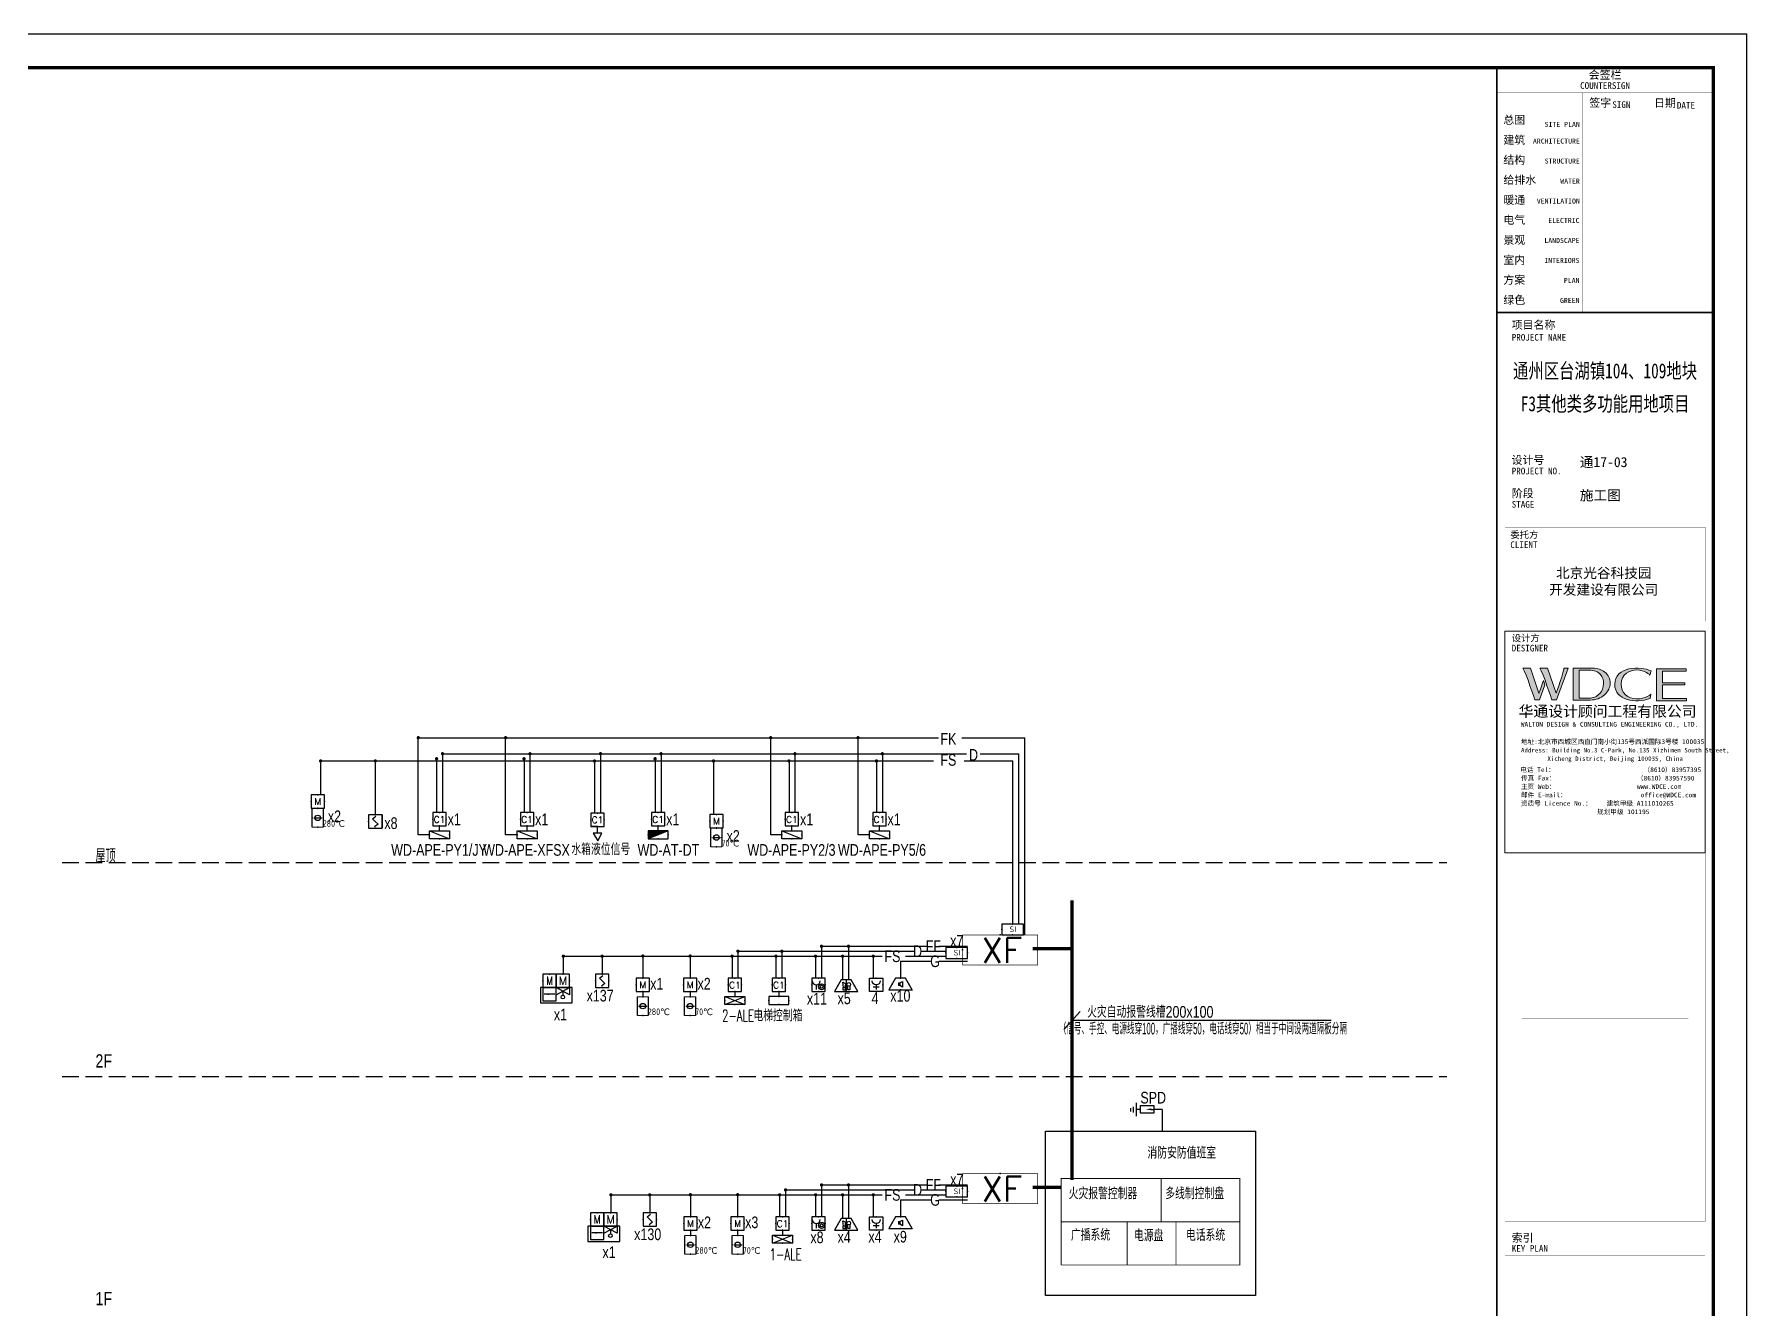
# Model space of a CAD drawing. Extents: x -54686 to 596156, y -555137 to 71395.
# Drawn here: x 392635 to 443997, y -462090 to -423826 of the extents above; entities that cross this region are included whole.
import ezdxf
from ezdxf.enums import TextEntityAlignment as Align

# ---------------------------------------------------------------- set-up
doc = ezdxf.new("R2010")
doc.units = 0
doc.header["$LTSCALE"] = 1000
doc.linetypes.add('CONTINOUS', pattern=[0])
doc.linetypes.add('DASH', pattern=[0.35, 0.25, -0.1])
doc.layers.get('0').update_dxf_attribs({"linetype": 'CONTINUOUS'})
doc.layers.get('Defpoints').update_dxf_attribs({"linetype": 'CONTINUOUS'})
for name, color, linetype in [('5', 3, 'CONTINUOUS'), ('EQUIP', 3, 'CONTINUOUS'), ('EQUIP-消防', 3, 'CONTINUOUS'), ('EQUIP-箱柜', 3, 'CONTINUOUS'), ('LAYER1', 7, 'CONTINOUS'), ('SIG_TEXT', 7, 'CONTINUOUS'), ('TEL_TEXT', 3, 'CONTINUOUS'), ('TEL_TITLE', 6, 'CONTINUOUS'), ('WIRE', 4, 'CONTINUOUS'), ('WIRE-照明', 1, 'CONTINUOUS')]:
    doc.layers.add(name, color=color, linetype=linetype)
doc.styles.add('_HZTXT', font='ROS', dxfattribs={"width": 0.8, "bigfont": 'JD'})
doc.styles.add('_TCH_LABEL', font='COMPLEX', dxfattribs={"bigfont": 'GBCBIG'})
doc.styles.add('_TEL_DIM', font='SIMPLEX', dxfattribs={"width": 0.8, "height": 3.5, "bigfont": 'HZTXT'})
doc.styles.add('hwxh', font='STXIHEI.TTF')
doc.styles.get("Standard").update_dxf_attribs({"font": 'GBENOR', "bigfont": 'GBCBIG'})
doc.styles.add('华文细黑', font='STXIHEI.TTF', dxfattribs={"height": 10})

# ---------------------------------------------------------------- blocks, each defined once
blk = doc.blocks.new('$equip$00001700')
for p, q in [((-0.5, 0.5), (-0.5, -0.5)), ((0.5, 0.5), (-0.5, 0.5)), ((-0.2, 0.2), (0.05, 0.4)), ((0, 0), (-0.2, 0.2)), ((0, 0), (0.2, -0.2)), ((0.5, -0.5), (0.5, 0.5)), ((-0.5, -0.5), (0.5, -0.5)), ((0.2, -0.2), (-0.05, -0.4))]:
    blk.add_line(p, q)
for p in [(-0.5, 0), (0, 0.5), (0.5, 0), (0, -0.5)]:
    blk.add_point(p)
at = {"flags": 1}
for tag, height, p in [('A', 0.00002, (0, 0)), ('B', 0.4, (0.75, -0.2))]:
    blk.add_attdef(tag, text='', height=height, dxfattribs=at).set_placement(p, align=Align.MIDDLE_CENTER)
blk = doc.blocks.new('$equip$00001711')
for p, q in [((-0.5, 1), (-0.5, 0)), ((0.5, 1), (-0.5, 1)), ((-0.5, 0), (0.5, 0)), ((-0.17, 0.5), (-0.17, 0.15)), ((0.5, 0), (0.5, 1))]:
    blk.add_line(p, q)
for radius in [0.226, 0.113]:
    blk.add_circle((0.23, 0.36), radius)
blk.add_arc((-0.17, 0.8), 0.3, 180, 0)
for p in [(-0.5, 0.5), (0, 1), (0, 0), (0.5, 0.5)]:
    blk.add_point(p)
at = {"flags": 1}
for tag, height, p in [('A', 0.00002, (0, 0)), ('B', 0.4, (0.76, 0.31))]:
    blk.add_attdef(tag, text='', height=height, dxfattribs=at).set_placement(p, align=Align.MIDDLE_CENTER)
blk = doc.blocks.new('$equip$00001712')
for p, q in [((-0.5, 1), (-0.5, 0)), ((0.5, 1), (-0.5, 1)), ((-0.5, 0), (0.5, 0)), ((-0.22, 0.33), (0.22, 0.33)), ((0, 0.5), (0, 0.15)), ((0.5, 0), (0.5, 1))]:
    blk.add_line(p, q)
blk.add_arc((0, 0.8), 0.3, 180, 0)
for p in [(-0.5, 0.5), (0, 1), (0, 0), (0.5, 0.5)]:
    blk.add_point(p)
at = {"flags": 1}
for tag, height, p in [('A', 0.00002, (0, 0)), ('B', 0.4, (0.73, 0.3))]:
    blk.add_attdef(tag, text='', height=height, dxfattribs=at).set_placement(p, align=Align.MIDDLE_CENTER)
blk = doc.blocks.new('A$C5F0073ED')
blk.add_point((351, 1))
at = {"layer": 'EQUIP-消防'}
for p, q in [((202, 350), (0, 1)), ((0, 1), (703, 1)), ((502, 350), (202, 350)), ((502, 350), (202, 350)), ((244, 285), (332, 245)), ((264, 125), (244, 285)), ((332, 125), (244, 125)), ((244, 125), (244, 57)), ((244, 57), (332, 57)), ((332, 245), (312, 125)), ((332, 57), (332, 125)), ((352, 350), (352, 0)), ((396, 56), (396, 170)), ((456, 56), (396, 56)), ((456, 170), (456, 56)), ((703, 1), (502, 350))]:
    blk.add_line(p, q, dxfattribs=at)
blk.add_circle((426, 216), 55.4, dxfattribs=at)
for p in [(101, 175), (352, 350), (602, 175)]:
    blk.add_point(p, dxfattribs=at)
at = {"color": 7, "style": '_TEL_DIM', "flags": 1}
blk.add_attdef('A', text='', height=0.01, dxfattribs=at).set_placement((351, 1), align=Align.MIDDLE_CENTER)
blk = doc.blocks.new('$equip$00002776')
for p, q in [((0.65, 0.65), (-0.65, 0.65)), ((-0.65, 0.65), (-0.65, 0)), ((-0.65, 0), (0.65, 0)), ((0.65, 0), (0.65, 0.65))]:
    blk.add_line(p, q)
at = {"const_width": 0.04}
blk.add_lwpolyline([(-0.65, 0.65), (-0.65, 0), (0.65, 0), (0.65, 0.65), (-0.65, 0.65), (-0.65, 0)], dxfattribs=at)
for p in [(-0.65, 0.33), (0, 0.65), (0, 0), (0.65, 0.33)]:
    blk.add_point(p)
at = {"color": 7}
blk.add_attdef('$TEXT$', text='', height=0.34, dxfattribs=at).set_placement((0.01, 0.34), align=Align.MIDDLE_CENTER)
at = {"color": 7, "flags": 1}
for tag, height, p in [('A', 0.00002, (0, 0)), ('B', 0.4, (0.9, 0.25))]:
    blk.add_attdef(tag, text='', height=height, dxfattribs=at).set_placement(p, align=Align.MIDDLE_CENTER)
blk = doc.blocks.new('$equip$00002677')
for p, q in [((-0.3, 0.7), (-0.7, 0)), ((-0.7, 0), (0.7, 0)), ((0.3, 0.7), (-0.3, 0.7)), ((-0.12, 0.42), (-0.12, 0.26)), ((-0.12, 0.42), (-0.04, 0.42)), ((-0.04, 0.26), (-0.12, 0.26)), ((-0.04, 0.42), (0.12, 0.5)), ((-0.04, 0.42), (-0.04, 0.26)), ((0.12, 0.17), (-0.04, 0.26)), ((0.12, 0.5), (0.12, 0.17)), ((0.7, 0), (0.3, 0.7))]:
    blk.add_line(p, q)
at = {"const_width": 0.04}
blk.add_lwpolyline([(-0.3, 0.7), (0.3, 0.7), (0.7, 0), (-0.7, 0), (-0.3, 0.7), (0.3, 0.7)], dxfattribs=at)
blk.add_lwpolyline([(-0.3, 0.7), (0.3, 0.7), (0.7, 0), (-0.7, 0), (-0.3, 0.7), (0.3, 0.7)], dxfattribs=at)
for p in [(-0.5, 0.35), (0, 0.7), (0, 0), (0.5, 0.35)]:
    blk.add_point(p)
at = {"color": 7, "flags": 1}
for tag, height, p in [('A', 0.00002, (0, 0)), ('B', 0.4, (0.96, 0.3))]:
    blk.add_attdef(tag, text='', height=height, dxfattribs=at).set_placement(p, align=Align.MIDDLE_CENTER)
blk = doc.blocks.new('$equip$00001416')
for p, q in [((0.75, 0.6), (-0.75, 0.6)), ((-0.75, 0), (0.75, 0.6)), ((-0.75, 0.6), (-0.75, 0)), ((-0.75, 0), (0.75, 0)), ((0.75, 0), (0.75, 0.6))]:
    blk.add_line(p, q)
for p in [(-0.75, 0.3), (0, 0.6), (0, 0), (0.75, 0.3)]:
    blk.add_point(p)
at = {"style": '_TCH_LABEL', "flags": 9}
blk.add_attdef('A', (0, 0), '', height=0.00002, dxfattribs=at)
blk = doc.blocks.new('A$C2AD7748D')
at = {"layer": 'EQUIP'}
for p, q in [((134, 285), (0, 285)), ((217, 149), (51, 149)), ((51, 149), (139, 0)), ((134, 149), (134, 285)), ((139, 0), (217, 149))]:
    blk.add_line(p, q, dxfattribs=at)
blk = doc.blocks.new('A$C00CB3F40')
at = {"layer": 'WIRE', "color": 4, "xscale": 1.95, "yscale": 1.95, "zscale": 1.95}
blk.add_blockref('A$C2AD7748D', (0, 0), dxfattribs=at)
blk = doc.blocks.new('$equip_U$00000168(HT0578)')
at = {"color": 3}
for p, q in [((0.5, 1), (-0.5, 1)), ((-0.5, 1), (-0.5, 0)), ((0.5, 1), (-0.5, 1)), ((-0.5, 1), (-0.5, 0)), ((-0.5, 0), (0.5, 0)), ((-0.5, 0), (0.5, 0)), ((0.5, 0), (0.5, 1)), ((0.5, 0), (0.5, 1))]:
    blk.add_line(p, q, dxfattribs=at)
at = {"color": 3, "const_width": 0.0125}
for points in [[(-0.5, 1), (-0.5, 0)], [(0.5, 1), (-0.5, 1)], [(-0.5, 0), (0.5, 0)], [(0.5, 0), (0.5, 1)]]:
    blk.add_lwpolyline(points, dxfattribs=at)
for p in [(-0.5, 0.5), (0, 1), (0, 0), (0.5, 0.5)]:
    blk.add_point(p)
at = {"color": 7, "style": '_TEL_DIM'}
blk.add_attdef('$TEXT$', text='', height=0.5, dxfattribs=at).set_placement((0, 0.49), align=Align.MIDDLE_CENTER)
at = {"color": 7, "style": '_TEL_DIM', "flags": 1}
blk.add_attdef('A', text='', height=0.000025, dxfattribs=at).set_placement((0, 0), align=Align.MIDDLE_CENTER)
blk = doc.blocks.new('$equip$00001424')
for p, q in [((-0.75, 0), (0.75, 0.6)), ((-0.75, 0.6), (0.75, 0)), ((0.75, 0.6), (-0.75, 0.6)), ((-0.75, 0.6), (-0.75, 0)), ((-0.75, 0), (0.75, 0)), ((0.75, 0), (0.75, 0.6))]:
    blk.add_line(p, q)
for p in [(-0.75, 0.3), (0, 0.6), (0, 0), (0.75, 0.3)]:
    blk.add_point(p)
at = {"style": '_TCH_LABEL', "flags": 9}
blk.add_attdef('A', (0, 0), '', height=0.00002, dxfattribs=at)
blk = doc.blocks.new('$equip_U$00000156(HT0578)')
at = {"color": 3}
for p, q in [((0, 0), (-1, 0)), ((-1, 0), (-1, -1)), ((1, 1), (0, 1)), ((0, 1), (0, 0)), ((0, 0), (1, 0)), ((1, 0), (0, 0)), ((0, 0), (0, -1)), ((0, -1), (0, 0)), ((1, 0), (1, 1)), ((1, -1), (1, 0)), ((-1, -1), (0, -1)), ((0, -1), (1, -1))]:
    blk.add_line(p, q, dxfattribs=at)
at = {"color": 3, "linetype": 'Continuous'}
for p, q in [((-0.99, 0), (-0.99, 0.54)), ((-0.99, 0.54), (0, 0)), ((0, 0.54), (-0.99, 0)), ((-0.49, 0.27), (-0.49, 0.59)), ((0, 0.54), (0, 0))]:
    blk.add_line(p, q, dxfattribs=at)
at = {"color": 7}
blk.add_line((0.1, 0.5), (0.9, 0.5), dxfattribs=at)
at = {"color": 4, "linetype": 'DASH'}
blk.add_lwpolyline([(-1.19, 0), (1.19, 0), (1.19, 1.16), (-1.19, 1.16)], close=True, dxfattribs=at)
at = {"color": 3}
blk.add_lwpolyline([(-1, 0), (1, 0), (1, 0), (-1, 0)], close=True, dxfattribs=at)
at = {"color": 3, "linetype": 'Continuous'}
blk.add_circle((-0.49, 0.72), 0.135, dxfattribs=at)
for p in [(-0.99, 0), (1, 0), (-1, -0.5), (-0.5, -1), (0, -1), (0.5, -1), (1, -0.5)]:
    blk.add_point(p)
at = {"color": 7}
blk.add_solid([(0.9, 0.5), (0.55, 0.57), (0.55, 0.43)], dxfattribs=at)
at = {"color": 7, "style": '_TEL_DIM', "flags": 1}
blk.add_attdef('A', text='', height=0.000025, dxfattribs=at).set_placement((0, 0), align=Align.MIDDLE_CENTER)
at = {"color": 7, "style": '_TEL_DIM'}
blk.add_attdef('$TEXT$', text='', height=0.627, dxfattribs=at).set_placement((-0.5, -0.5), align=Align.MIDDLE_CENTER)
at = {"color": 3, "style": '_TEL_DIM', "width": 0.8}
blk.add_attdef('M', text='', height=0.627, dxfattribs=at).set_placement((0.5, -0.5), align=Align.MIDDLE_CENTER)
blk = doc.blocks.new('$equip_U$00000169(HT0578)')
at = {"color": 1}
for p, q in [((0.5, 1), (-0.5, 1)), ((-0.5, 1), (-0.5, 0)), ((0.5, 1), (-0.5, 1)), ((-0.5, 1), (-0.5, 0)), ((-0.5, 0), (0.5, 0)), ((-0.5, 0), (0.5, 0)), ((0.5, 0), (0.5, 1)), ((0.5, 0), (0.5, 1))]:
    blk.add_line(p, q, dxfattribs=at)
at = {"color": 1, "const_width": 0.0125}
for points in [[(-0.5, 1), (-0.5, 0)], [(0.5, 1), (-0.5, 1)], [(-0.5, 0), (0.5, 0)], [(0.5, 0), (0.5, 1)]]:
    blk.add_lwpolyline(points, dxfattribs=at)
for p in [(-0.5, 0.5), (0, 1), (0, 0), (0.5, 0.5)]:
    blk.add_point(p)
at = {"color": 7, "style": '_TEL_DIM'}
blk.add_attdef('$TEXT$', text='', height=0.5, dxfattribs=at).set_placement((0, 0.49), align=Align.MIDDLE_CENTER)
at = {"color": 7, "style": '_TEL_DIM', "flags": 1}
blk.add_attdef('A', text='', height=0.000025, dxfattribs=at).set_placement((0, 0), align=Align.MIDDLE_CENTER)
blk = doc.blocks.new('*X23')
at = {"color": 0}
for p, q in [((-247, 0), (-246, 2)), ((-212, 0), (-187, 25)), ((-177, 0), (-128, 49)), ((-141, 0), (-69, 72)), ((-106, 0), (-10, 96)), ((-71, 0), (49, 120)), ((-35, 0), (108, 143)), ((0, 0), (167, 167)), ((35, 0), (226, 190)), ((71, 0), (250, 179)), ((106, 0), (250, 144)), ((141, 0), (250, 109)), ((177, 0), (250, 73)), ((212, 0), (250, 38)), ((247, 0), (250, 3))]:
    blk.add_line(p, q, dxfattribs=at)
blk = doc.blocks.new('$equip$00001425')
for p, q in [((-0.75, 0), (0.75, 0.6)), ((0.75, 0.6), (-0.75, 0.6)), ((-0.75, 0.6), (-0.75, 0)), ((-0.75, 0), (0.75, 0)), ((0.75, 0), (0.75, 0.6))]:
    blk.add_line(p, q)
for p in [(-0.75, 0.3), (0, 0.6), (0, 0), (0.75, 0.3)]:
    blk.add_point(p)
blk.add_solid([(-0.75, 0), (0.75, 0), (0.75, 0.6)])
at = {"xscale": 0.00300000000061118, "yscale": 0.00300000000061118, "zscale": 0.00300000000061118}
blk.add_blockref('*X23', (0, 0), dxfattribs=at)
at = {"style": '_TCH_LABEL', "flags": 9}
blk.add_attdef('A', (0, 0), '', height=0.00002, dxfattribs=at)
blk = doc.blocks.new('logo2')
h = blk.add_hatch(color=7)
h.paths.add_polyline_path([(19.02, -7.36), (15.84, -7.36), (15.84, -3.97), (18.97, -3.97), (18.97, -4.24), (16.46, -4.24), (16.46, -5.45), (18.81, -5.45), (18.81, -5.69), (16.47, -5.69), (16.47, -7.12), (19.02, -7.12)])
edge = h.paths.add_edge_path()
edge.add_spline(control_points=[(15.26, -4.21), (15.26, -4.21), (15.13, -4.65), (15.13, -4.65), (15.13, -4.65), (14.62, -4.1), (13.73, -4.1), (13.04, -4.1), (12.07, -4.54), (12.08, -5.62), (12.08, -6.49), (12.77, -7.16), (13.73, -7.17), (14.66, -7.17), (15.23, -6.68), (15.23, -6.68), (15.23, -6.68), (15.16, -7.11), (15.16, -7.11), (13.63, -7.7), (11.42, -7.29), (11.41, -5.64), (11.4, -3.72), (14.16, -3.66), (15.26, -4.21)], knot_values=[0, 0, 0, 0, 1, 1, 1, 2, 2, 2, 3, 3, 3, 4, 4, 4, 5, 5, 5, 6, 6, 6, 7, 7, 7, 8, 8, 8, 8], degree=3, periodic=0)
edge = h.paths.add_edge_path(flags=16)
edge.add_spline(control_points=[(10.23, -5.57), (10.23, -5.16), (10.12, -4.83), (9.9, -4.58), (9.63, -4.27), (9.23, -4.12), (8.69, -4.12), (8.69, -4.12), (7.64, -4.12), (7.64, -4.12), (7.64, -4.12), (7.64, -7.1), (7.64, -7.1), (7.64, -7.1), (8.66, -7.1), (8.66, -7.1), (9.13, -7.1), (9.52, -6.93), (9.82, -6.6), (10.09, -6.31), (10.23, -5.96), (10.23, -5.57)], knot_values=[0, 0, 0, 0, 1, 1, 1, 2, 2, 2, 3, 3, 3, 4, 4, 4, 5, 5, 5, 6, 6, 6, 7, 7, 7, 7], degree=3, periodic=0)
edge = h.paths.add_edge_path()
edge.add_spline(control_points=[(10.92, -5.51), (10.92, -5.96), (10.72, -6.37), (10.34, -6.72), (9.92, -7.1), (9.41, -7.29), (8.82, -7.29), (8.82, -7.29), (7.03, -7.29), (7.03, -7.29), (7.03, -7.29), (7.03, -3.92), (7.03, -3.92), (7.03, -3.92), (9.1, -3.92), (9.1, -3.92), (9.59, -3.92), (10.01, -4.06), (10.36, -4.34), (10.73, -4.64), (10.92, -5.03), (10.92, -5.51)], knot_values=[0, 0, 0, 0, 1, 1, 1, 2, 2, 2, 3, 3, 3, 4, 4, 4, 5, 5, 5, 6, 6, 6, 7, 7, 7, 7], degree=3, periodic=0)
at = {"lineweight": 0}
blk.add_lwpolyline([(19.02, -7.36), (15.84, -7.36), (15.84, -3.97), (18.97, -3.97), (18.97, -4.24), (16.46, -4.24), (16.46, -5.45), (18.81, -5.45), (18.81, -5.69), (16.47, -5.69), (16.47, -7.12), (19.02, -7.12), (19.02, -7.36)], dxfattribs=at)
for points, knots in [([(10.92, -5.51), (10.92, -5.96), (10.72, -6.37), (10.34, -6.72), (9.92, -7.1), (9.41, -7.29), (8.82, -7.29), (8.82, -7.29), (7.03, -7.29), (7.03, -7.29), (7.03, -7.29), (7.03, -3.92), (7.03, -3.92), (7.03, -3.92), (9.1, -3.92), (9.1, -3.92), (9.59, -3.92), (10.01, -4.06), (10.36, -4.34), (10.73, -4.64), (10.92, -5.03), (10.92, -5.51)], [0, 0, 0, 0, 1, 1, 1, 2, 2, 2, 3, 3, 3, 4, 4, 4, 5, 5, 5, 6, 6, 6, 7, 7, 7, 7]), ([(10.23, -5.57), (10.23, -5.16), (10.12, -4.83), (9.9, -4.58), (9.63, -4.27), (9.23, -4.12), (8.69, -4.12), (8.69, -4.12), (7.64, -4.12), (7.64, -4.12), (7.64, -4.12), (7.64, -7.1), (7.64, -7.1), (7.64, -7.1), (8.66, -7.1), (8.66, -7.1), (9.13, -7.1), (9.52, -6.93), (9.82, -6.6), (10.09, -6.31), (10.23, -5.96), (10.23, -5.57)], [0, 0, 0, 0, 1, 1, 1, 2, 2, 2, 3, 3, 3, 4, 4, 4, 5, 5, 5, 6, 6, 6, 7, 7, 7, 7]), ([(15.26, -4.21), (15.26, -4.21), (15.13, -4.65), (15.13, -4.65), (15.13, -4.65), (14.62, -4.1), (13.73, -4.1), (13.04, -4.1), (12.07, -4.54), (12.08, -5.62), (12.08, -6.49), (12.77, -7.16), (13.73, -7.17), (14.66, -7.17), (15.23, -6.68), (15.23, -6.68), (15.23, -6.68), (15.16, -7.11), (15.16, -7.11), (13.63, -7.7), (11.42, -7.29), (11.41, -5.64), (11.4, -3.72), (14.16, -3.66), (15.26, -4.21)], [0, 0, 0, 0, 1, 1, 1, 2, 2, 2, 3, 3, 3, 4, 4, 4, 5, 5, 5, 6, 6, 6, 7, 7, 7, 8, 8, 8, 8])]:
    blk.add_open_spline(points, degree=3, knots=knots, dxfattribs=at)
blk = doc.blocks.new('logo1')
h = blk.add_hatch(color=8)
edge = h.paths.add_edge_path()
edge.add_spline(control_points=[(3.86, -5.21), (3.63, -5.88), (3.39, -6.56), (3.39, -6.56), (3.39, -6.56), (2.5, -3.91), (2.5, -3.91), (2.5, -3.91), (1.8, -3.91), (1.69, -3.91), (2.02, -4.39), (2.95, -7.27), (2.95, -7.27), (2.95, -7.27), (3.44, -7.27), (3.44, -7.27), (3.44, -7.27), (4.03, -5.66), (4.03, -5.66), (4.03, -5.66), (3.86, -5.21), (3.86, -5.21)], knot_values=[0, 0, 0, 0, 1, 1, 1, 2, 2, 2, 3, 3, 3, 4, 4, 4, 5, 5, 5, 6, 6, 6, 7, 7, 7, 7], degree=3, periodic=0)
h = blk.add_hatch(color=7)
edge = h.paths.add_edge_path()
edge.add_spline(control_points=[(6.04, -3.91), (6.09, -4.1), (5.2, -6.56), (5.2, -6.56), (5.2, -6.56), (4.3, -3.91), (4.3, -3.91), (4.3, -3.91), (3.6, -3.91), (3.49, -3.91), (3.82, -4.39), (4.75, -7.27), (4.75, -7.27), (4.75, -7.27), (5.24, -7.27), (5.24, -7.27), (5.24, -7.27), (6.33, -4.3), (6.33, -4.3), (6.33, -4.3), (6.48, -3.91), (6.48, -3.91), (6.48, -3.91), (6.21, -3.91), (6.04, -3.91)], knot_values=[0, 0, 0, 0, 1, 1, 1, 2, 2, 2, 3, 3, 3, 4, 4, 4, 5, 5, 5, 6, 6, 6, 7, 7, 7, 8, 8, 8, 8], degree=3, periodic=0)
at = {"color": 8, "lineweight": 0}
blk.add_open_spline([(3.86, -5.21), (3.63, -5.88), (3.39, -6.56), (3.39, -6.56), (3.39, -6.56), (2.5, -3.91), (2.5, -3.91), (2.5, -3.91), (1.8, -3.91), (1.69, -3.91), (2.02, -4.39), (2.95, -7.27), (2.95, -7.27), (2.95, -7.27), (3.44, -7.27), (3.44, -7.27), (3.44, -7.27), (4.03, -5.66), (4.03, -5.66), (4.03, -5.66), (3.86, -5.21), (3.86, -5.21)], degree=3, knots=[0, 0, 0, 0, 1, 1, 1, 2, 2, 2, 3, 3, 3, 4, 4, 4, 5, 5, 5, 6, 6, 6, 7, 7, 7, 7], dxfattribs=at)
at = {"lineweight": 0}
blk.add_open_spline([(6.04, -3.91), (6.09, -4.1), (5.2, -6.56), (5.2, -6.56), (5.2, -6.56), (4.3, -3.91), (4.3, -3.91), (4.3, -3.91), (3.6, -3.91), (3.49, -3.91), (3.82, -4.39), (4.75, -7.27), (4.75, -7.27), (4.75, -7.27), (5.24, -7.27), (5.24, -7.27), (5.24, -7.27), (6.33, -4.3), (6.33, -4.3), (6.33, -4.3), (6.48, -3.91), (6.48, -3.91), (6.48, -3.91), (6.21, -3.91), (6.04, -3.91)], degree=3, knots=[0, 0, 0, 0, 1, 1, 1, 2, 2, 2, 3, 3, 3, 4, 4, 4, 5, 5, 5, 6, 6, 6, 7, 7, 7, 8, 8, 8, 8], dxfattribs=at)
blk.add_blockref('logo2', (0, 0))
blk = doc.blocks.new('时间-logo')
at = {"layer": 'Defpoints', "lineweight": 0}
blk.add_lwpolyline([(0, -23.46), (-21.17, -23.46), (-21.17, 0), (0, 0), (0, -23.46)], dxfattribs=at)
blk.add_blockref('logo1', (-20.97, 0))
at = {"style": 'hwxh'}
for s, height, p in [('华通设计顾问工程有限公司 ', 1.15, (-19.73, -9.05)), ('WALTON DESIGN & CONSULTING ENGINEERING CO., LTD.', 0.5, (-19.5, -10.1)), ('Address: Building No.3 C-Park, No.135 Xizhimen South Street, ', 0.47, (-19.48, -12.83)), ('地址:北京市西城区西直门南小街135号西派国际3号楼 100035', 0.5, (-19.48, -11.94)), ('电话 Tel：                        （8610）83957395 ', 0.5, (-19.56, -14.91)), ('Xicheng District, Beijing 100035, China ', 0.47, (-16.69, -13.72)), ('传真 Fax：                      （8610）83957590 ', 0.5, (-19.48, -15.8)), ('主页 Web：                      www.WDCE.com ', 0.5, (-19.48, -16.69)), ('资质号 Licence No.：    建筑甲级 A111010265 ', 0.5, (-19.48, -18.47)), ('邮件 E-mail：                    office@WDCE.com ', 0.5, (-19.48, -17.58)), ('   规划甲级 101195', 0.5, (-12.6, -19.36))]:
    blk.add_text(s, height=height, dxfattribs=at).set_placement(p)
blk = doc.blocks.new('$equip$00002402')
at = {"lineweight": 20}
for p, q in [((0.32, 0.56), (-0.33, 0.56)), ((-0.33, -0.56), (0.32, -0.56))]:
    blk.add_line(p, q, dxfattribs=at)
for p, q in [((-0.33, -0.56), (-0.33, 0.56)), ((-0.24, 0), (0, 0)), ((0, 0), (0.24, 0)), ((0.32, 0.56), (0.32, -0.56))]:
    blk.add_line(p, q)
at = {"const_width": 0.04}
for points in [[(-0.33, -0.56), (-0.33, 0.56)], [(-0.33, 0.56), (0.32, 0.56), (0.32, -0.56), (-0.33, -0.56), (-0.33, 0.56), (0.32, 0.56)]]:
    blk.add_lwpolyline(points, dxfattribs=at)
blk.add_circle((0, 0), 0.164)
for p in [(-0.33, 0), (0, 0.56), (0.32, 0), (0, -0.56)]:
    blk.add_point(p)
at = {"color": 7, "style": '_TEL_DIM', "flags": 1}
blk.add_attdef('A', text='', height=0.00002, dxfattribs=at).set_placement((0, 0), align=Align.MIDDLE_CENTER)
at = {"color": 7}
blk.add_attdef('$TEXT$', text='', height=0.4, dxfattribs=at).set_placement((0.83, -0.34), align=Align.MIDDLE_CENTER)
blk = doc.blocks.new('$equip$00002403')
for p, q in [((-0.33, -0.56), (-0.33, 0.56)), ((-0.24, 0), (0, 0)), ((0, 0), (0.24, 0)), ((0.32, 0.56), (0.32, -0.56))]:
    blk.add_line(p, q)
at = {"lineweight": 20}
for p, q in [((0.32, 0.56), (-0.33, 0.56)), ((-0.33, -0.56), (0.32, -0.56))]:
    blk.add_line(p, q, dxfattribs=at)
at = {"const_width": 0.04}
for points in [[(-0.33, 0.56), (0.32, 0.56), (0.32, -0.56), (-0.33, -0.56), (-0.33, 0.56), (0.32, 0.56)], [(-0.33, -0.56), (-0.33, 0.56)]]:
    blk.add_lwpolyline(points, dxfattribs=at)
blk.add_circle((0, 0), 0.164)
for p in [(-0.33, 0), (0, 0.56), (0.32, 0), (0, -0.56)]:
    blk.add_point(p)
at = {"color": 7, "style": '_TEL_DIM', "flags": 1}
blk.add_attdef('A', text='', height=0.00002, dxfattribs=at).set_placement((0, 0), align=Align.MIDDLE_CENTER)
at = {"color": 7}
blk.add_attdef('$TEXT$', text='', height=0.4, dxfattribs=at).set_placement((0.96, -0.34), align=Align.MIDDLE_CENTER)
blk = doc.blocks.new('$equip_U$00000377(HT0787)')
at = {"const_width": 0.0125}
blk.add_lwpolyline([(-0.75, 0.6), (0.75, 0.6), (0.75, 0), (-0.75, 0), (-0.75, 0.6)], dxfattribs=at)
for p in [(0, 0.6), (-0.75, 0.3), (0.75, 0.3)]:
    blk.add_point(p)
at = {"color": 7, "style": '_TEL_DIM'}
blk.add_attdef('$TEXT$', text='', height=0.5, dxfattribs=at).set_placement((0.034, 0.291), align=Align.MIDDLE_CENTER)
at = {"color": 7, "style": '_TEL_DIM', "flags": 1}
for tag in ['A', 'REMARK']:
    blk.add_attdef(tag, text='', height=0.000025, dxfattribs=at).set_placement((0, 0), align=Align.MIDDLE_CENTER)
blk = doc.blocks.new('$equip_U$00000201(HT0787)')
at = {"color": 3}
for p, q in [((0.5, 0.5), (-0.5, 0.5)), ((-0.5, 0.5), (-0.5, -0.5)), ((-0.2, 0.2), (0.05, 0.4)), ((0, 0), (-0.2, 0.2)), ((0, 0), (0.2, -0.2)), ((0.5, -0.5), (0.5, 0.5)), ((-0.5, -0.5), (0.5, -0.5)), ((0.2, -0.2), (-0.05, -0.4))]:
    blk.add_line(p, q, dxfattribs=at)
for points, const_width in [([(-0.5, 0.5), (0.5, 0.5)], 0.025), ([(-0.5, -0.5), (-0.5, 0.5)], 0.025), ([(0.05, 0.4), (-0.2, 0.2), (0.2, -0.2), (-0.05, -0.4)], 0.0125), ([(0.5, 0.5), (0.5, -0.5)], 0.025), ([(0.5, -0.5), (-0.5, -0.5)], 0.025)]:
    blk.add_lwpolyline(points, dxfattribs=dict(at, const_width=const_width))
blk.add_lwpolyline([(0.5, 0.5), (0.5, -0.5)], dxfattribs=at)
for p in [(-0.5, 0), (0, 0.5), (0.5, 0), (0, -0.5)]:
    blk.add_point(p)
at = {"color": 7, "style": '_TEL_DIM', "flags": 1}
blk.add_attdef('A', text='', height=0.000025, dxfattribs=at).set_placement((0, 0), align=Align.MIDDLE_CENTER)
blk = doc.blocks.new('$equip$00001413')
for p, q in [((0.75, 0.6), (-0.75, 0.6)), ((-0.75, 0.6), (-0.75, 0)), ((-0.75, 0), (0.75, 0)), ((0.75, 0), (0.75, 0.6))]:
    blk.add_line(p, q)
for p in [(-0.75, 0.3), (0, 0.6), (0, 0), (0.75, 0.3)]:
    blk.add_point(p)
at = {"style": '_TCH_LABEL', "flags": 9}
blk.add_attdef('A', (0, 0), '', height=0.00002, dxfattribs=at)

msp = doc.modelspace()

# ---------------------------------------------------------------- linework, layer by layer
for p, q in [((404153, -447846), (404153, -444929)), ((406773, -447846), (406773, -444929)), ((414722, -447846), (414722, -444929)), ((417342, -447846), (417342, -444929)), ((404491, -447846), (404153, -447846)), ((407114, -447846), (406773, -447846)), ((415061, -447846), (414722, -447846)), ((417683, -447846), (417342, -447846)), ((424000, -453138), (423513, -453684)), ((423760, -453407), (431537, -453407))]:
    msp.add_line(p, q)
at = {"color": 7, "linetype": 'Continuous'}
for p, q in [((425518, -456043), (425518, -456138)), ((425594, -456001), (425594, -456172)), ((425680, -455879), (425680, -456279)), ((425813, -456079), (425680, -456079)), ((425813, -456194), (425813, -455965)), ((425813, -455965), (426214, -455965)), ((426214, -455965), (426214, -456194)), ((426468, -456079), (426214, -456079)), ((426468, -456079), (426468, -456729)), ((426214, -456194), (425813, -456194))]:
    msp.add_line(p, q, dxfattribs=at)
at = {"color": 7, "linetype": 'ByBlock'}
msp.add_line((426143, -456078), (426207, -456078), dxfattribs=at)
at = {"const_width": 50}
for points in [[(436497, -424826), (436497, -432176), (442997, -432176), (442997, -424826)], [(436497, -482226), (442997, -482226), (442997, -432176), (436497, -432176)]]:
    msp.add_lwpolyline(points, close=True, dxfattribs=at)
at = {"const_width": 5}
for points in [[(436497, -425576), (442997, -425576)], [(439082, -425576), (439082, -432176)], [(441087, -425576), (441087, -432176)], [(436497, -426176), (442997, -426176)], [(436497, -426776), (442997, -426776)], [(436497, -427376), (442997, -427376)], [(436497, -427976), (442997, -427976)], [(436497, -428576), (442997, -428576)], [(436497, -429176), (442997, -429176)], [(436497, -429776), (442997, -429776)], [(436497, -430376), (442997, -430376)], [(436497, -430976), (442997, -430976)], [(436497, -430976), (442997, -430976)], [(436497, -431576), (442997, -431576)], [(436497, -432176), (442997, -432176)], [(436747, -437139), (442747, -437139)], [(436747, -438139), (442747, -438139)], [(442747, -441440), (442747, -438614), (436747, -438614), (436747, -441440)], [(436747, -441440), (442747, -441440)], [(436747, -441734), (436747, -459443)], [(436747, -441734), (442747, -441734)], [(436747, -459443), (442747, -459443), (442747, -441734)], [(437247, -448390), (442247, -448390)], [(437247, -453343), (442247, -453343)], [(437247, -458740), (442247, -458740)], [(436747, -459443), (442747, -459443)], [(436747, -460452), (442747, -460452)]]:
    msp.add_lwpolyline(points, dxfattribs=at)
at = {"color": 7, "linetype": 'ByBlock'}
msp.add_solid([(426143, -456048), (426143, -456107), (425967, -456078)], dxfattribs=at)
at = {"layer": '5', "color": 7, "linetype": 'Continuous', "const_width": 25.9}
for points in [[(423433, -458153), (423433, -459450), (426431, -459450), (426431, -458153)], [(426431, -458153), (426431, -459450), (428794, -459450), (428794, -458153)], [(426431, -458153), (426431, -459450), (428794, -459450), (428794, -458153)]]:
    msp.add_lwpolyline(points, close=True, dxfattribs=at)
for points in [[(423433, -460747), (428794, -460747), (428794, -459450), (426831, -459450)], [(423433, -459450), (423433, -460747)], [(423433, -460747), (428794, -460747), (428794, -459450), (426831, -459450)], [(423433, -459450), (423433, -460747)], [(425412, -459450), (425412, -460747)], [(426880, -459450), (426880, -460747)], [(426880, -459450), (426880, -460747)]]:
    msp.add_lwpolyline(points, dxfattribs=at)
at = {"layer": 'LAYER1', "linetype": 'DASH', "ltscale": 2}
for p, q in [((393476, -448669), (434997, -448669)), ((393476, -455094), (434997, -455094))]:
    msp.add_line(p, q, dxfattribs=at)
at = {"layer": 'SIG_TEXT', "const_width": 50}
for points in [[(404178, -444929, -1), (404128, -444929, -1)], [(406798, -444929, -1), (406748, -444929, -1)], [(414747, -444929, -1), (414697, -444929, -1)], [(417367, -444929, -1), (417317, -444929, -1)], [(401250, -445627, -1), (401200, -445627, -1)], [(402890, -445627, -1), (402840, -445627, -1)], [(404727, -445561, -1), (404677, -445561, -1)], [(404905, -445411, -1), (404855, -445411, -1)], [(407350, -445561, -1), (407300, -445561, -1)], [(407528, -445411, -1), (407478, -445411, -1)], [(409465, -445630, -1), (409415, -445630, -1)], [(409644, -445411, -1), (409594, -445411, -1)], [(411281, -445561, -1), (411231, -445561, -1)], [(411459, -445411, -1), (411409, -445411, -1)], [(413030, -445627, -1), (412980, -445627, -1)], [(415297, -445627, -1), (415247, -445627, -1)], [(415475, -445411, -1), (415425, -445411, -1)], [(417919, -445627, -1), (417869, -445627, -1)], [(418097, -445411, -1), (418047, -445411, -1)], [(408529, -451485, -1), (408479, -451485, -1)], [(409691, -451485, -1), (409641, -451485, -1)], [(410912, -451480, -1), (410862, -451480, -1)], [(412330, -451480, -1), (412280, -451480, -1)], [(413588, -451485, -1), (413538, -451485, -1)], [(413765, -451335, -1), (413715, -451335, -1)], [(414905, -451485, -1), (414855, -451485, -1)], [(415083, -451335, -1), (415033, -451335, -1)], [(416094, -451485, -1), (416044, -451485, -1)], [(416272, -451185, -1), (416222, -451185, -1)], [(416903, -451485, -1), (416853, -451485, -1)], [(417081, -451185, -1), (417031, -451185, -1)], [(417824, -451485, -1), (417774, -451485, -1)], [(409956, -458644, -1), (409906, -458644, -1)], [(411119, -458644, -1), (411069, -458644, -1)], [(412339, -458639, -1), (412289, -458639, -1)], [(413757, -458639, -1), (413707, -458639, -1)], [(415015, -458644, -1), (414965, -458644, -1)], [(415193, -458494, -1), (415143, -458494, -1)], [(416094, -458644, -1), (416044, -458644, -1)], [(416272, -458344, -1), (416222, -458344, -1)], [(416903, -458644, -1), (416853, -458644, -1)], [(417081, -458344, -1), (417031, -458344, -1)], [(417824, -458644, -1), (417774, -458644, -1)]]:
    msp.add_lwpolyline(points, format="xyb", close=True, dxfattribs=at)
at = {"layer": 'TEL_TITLE', "color": 6}
msp.add_lwpolyline([(359897, -483226), (443997, -483226), (443997, -423826), (359897, -423826)], close=True, dxfattribs=at)
at = {"layer": 'TEL_TITLE', "color": 6, "const_width": 100}
msp.add_lwpolyline([(362397, -482226), (442997, -482226), (442997, -424826), (362397, -424826)], close=True, dxfattribs=at)
at = {"layer": 'WIRE'}
msp.add_lwpolyline([(429266, -456729), (429266, -461663), (422966, -461663), (422966, -456729)], close=True, dxfattribs=at)
msp.add_lwpolyline([(429266, -456729), (429266, -461663), (422966, -461663), (422966, -456729)], close=True, dxfattribs=at)
msp.add_lwpolyline([(429266, -456729), (429266, -461663), (422966, -461663), (422966, -456729)], close=True, dxfattribs=at)
at = {"layer": 'WIRE-照明'}
for p, q in [((404153, -444929), (419759, -444929)), ((420458, -444929), (422341, -444929)), ((422341, -450845), (422341, -444929)), ((401225, -445627), (419606, -445627)), ((401225, -445627), (401225, -446655)), ((402865, -445627), (402865, -447244)), ((404702, -445561), (404702, -447177)), ((404880, -445411), (420599, -445411)), ((404880, -445411), (404880, -447177)), ((407325, -445561), (407325, -447177)), ((407503, -445411), (407503, -447177)), ((409440, -445640), (409440, -447189)), ((409617, -445421), (409617, -447189)), ((411256, -445561), (411256, -447177)), ((411434, -445411), (411434, -447177)), ((413005, -445627), (413005, -447244)), ((415272, -445627), (415272, -447177)), ((415450, -445411), (415450, -447177)), ((417894, -445627), (417894, -447177)), ((418072, -445411), (418072, -447177)), ((420528, -445627), (421985, -445627)), ((421004, -445411), (422163, -445411)), ((421985, -450520), (421985, -445627)), ((422163, -450520), (422163, -445411)), ((404791, -447726), (404791, -447577)), ((407414, -447726), (407414, -447577)), ((411345, -447726), (411345, -447577)), ((415361, -447726), (415361, -447577)), ((417983, -447726), (417983, -447577)), ((413740, -451335), (413740, -452146)), ((415058, -451335), (415058, -452146)), ((416247, -451185), (416247, -452146)), ((417056, -451185), (417056, -452196)), ((408503, -451485), (408503, -452022)), ((409666, -451485), (409666, -452022)), ((410887, -451480), (410887, -452141)), ((412305, -451480), (412305, -452141)), ((413563, -451485), (413563, -452146)), ((414880, -451485), (414880, -452146)), ((416069, -451485), (416069, -452146)), ((416878, -451485), (416878, -452196)), ((417799, -451485), (417799, -452146)), ((418620, -451635), (418620, -452146)), ((410887, -452541), (410887, -452703)), ((412305, -452541), (412305, -452703)), ((413652, -452546), (413652, -452695)), ((414969, -452546), (414969, -452695)), ((409931, -458644), (409931, -459181)), ((411094, -458644), (411094, -459181)), ((412314, -458639), (412314, -459300)), ((413732, -458639), (413732, -459300)), ((414990, -458644), (414990, -459305)), ((415168, -458494), (415168, -459305)), ((416069, -458644), (416069, -459305)), ((416247, -458344), (416247, -459305)), ((416878, -458644), (416878, -459355)), ((417056, -458344), (417056, -459355)), ((417799, -458644), (417799, -459305)), ((418620, -458794), (418620, -459305)), ((412314, -459700), (412314, -459862)), ((413732, -459700), (413732, -459862)), ((415079, -459705), (415079, -459854))]:
    msp.add_line(p, q, dxfattribs=at)
at = {"layer": 'WIRE-照明', "linetype": 'ByBlock'}
for p, q in [((413740, -451335), (419029, -451335)), ((416247, -451185), (419411, -451185)), ((419232, -451335), (419979, -451335)), ((419769, -451185), (420629, -451185)), ((408503, -451485), (418065, -451485)), ((418620, -451635), (419549, -451635)), ((418763, -451485), (419979, -451485)), ((419762, -451635), (420629, -451635)), ((409931, -458644), (418065, -458644)), ((415168, -458494), (419029, -458494)), ((416247, -458344), (419411, -458344)), ((418763, -458644), (419979, -458644)), ((419232, -458494), (419979, -458494)), ((419769, -458344), (420629, -458344)), ((418620, -458794), (419549, -458794)), ((419762, -458794), (420629, -458794))]:
    msp.add_line(p, q, dxfattribs=at)
at = {"layer": 'WIRE-照明', "const_width": 100}
for points in [[(423760, -449805), (423760, -458194)], [(423760, -451258), (422579, -451258)], [(423433, -458416), (422579, -458416)]]:
    msp.add_lwpolyline(points, dxfattribs=at)

# ---------------------------------------------------------------- block references
at = {"ltscale": 0.001, "xscale": 283.4689937531525, "yscale": 283.4689937531525, "zscale": 283.4689937531525}
msp.add_blockref('时间-logo', (442747, -441734), dxfattribs=at)
for p in [(416638, -452546), (416638, -459705)]:
    msp.add_blockref('A$C5F0073ED', p)
at = {"layer": 'EQUIP', "xscale": 0.7776000000536442, "yscale": 0.7776000000536442, "zscale": 0.7776000000536442}
msp.add_blockref('A$C00CB3F40', (409325, -448022), dxfattribs=at)
at = {"layer": 'EQUIP-消防'}
for name, p, xscale, yscale, zscale, values in [('$equip_U$00000168(HT0578)', (401138, -447042), 400, 400, 400, {'$TEXT$': 'M'}), ('$equip$00002403', (401138, -447334), 500, 500, 500, {'$TEXT$': '280℃'}), ('$equip_U$00000169(HT0578)', (404791, -447577), 400, 400, 400, {'$TEXT$': 'C1'}), ('$equip_U$00000169(HT0578)', (407414, -447577), 400, 400, 400, {'$TEXT$': 'C1'}), ('$equip_U$00000169(HT0578)', (409528, -447589), 400, 400, 400, {'$TEXT$': 'C1'}), ('$equip_U$00000169(HT0578)', (411345, -447577), 400, 400, 400, {'$TEXT$': 'C1'}), ('$equip_U$00000168(HT0578)', (413096, -447631), 400, 400, 400, {'$TEXT$': 'M'}), ('$equip_U$00000169(HT0578)', (415361, -447577), 400, 400, 400, {'$TEXT$': 'C1'}), ('$equip_U$00000169(HT0578)', (417983, -447577), 400, 400, 400, {'$TEXT$': 'C1'}), ('$equip$00002402', (413096, -447923), 500, 500, 500, {'$TEXT$': '70℃'}), ('$equip_U$00000377(HT0787)', (421604, -451745), 1500, 1500, 1500, {'$TEXT$': 'XF'}), ('$equip$00002776', (421979, -450845), 500, 500, 500, {'$TEXT$': 'SI'}), ('$equip$00002776', (420304, -451548), 500, 500, 500, {'$TEXT$': 'SI'}), ('$equip_U$00000168(HT0578)', (410887, -452541), 400, 400, 400, {'$TEXT$': 'M'}), ('$equip_U$00000168(HT0578)', (412305, -452541), 400, 400, 400, {'$TEXT$': 'M'}), ('$equip_U$00000169(HT0578)', (413652, -452546), 400, 400, 400, {'$TEXT$': 'C1'}), ('$equip_U$00000169(HT0578)', (414969, -452546), 400, 400, 400, {'$TEXT$': 'C1'}), ('$equip$00002403', (410888, -452982), 500, 500, 500, {'$TEXT$': '280℃'}), ('$equip$00002402', (412306, -452982), 500, 500, 500, {'$TEXT$': '70℃'}), ('$equip_U$00000377(HT0787)', (421604, -458904), 1500, 1500, 1500, {'$TEXT$': 'XF'}), ('$equip$00002776', (420304, -458707), 500, 500, 500, {'$TEXT$': 'SI'}), ('$equip_U$00000168(HT0578)', (412314, -459700), 400, 400, 400, {'$TEXT$': 'M'}), ('$equip_U$00000168(HT0578)', (413732, -459700), 400, 400, 400, {'$TEXT$': 'M'}), ('$equip_U$00000169(HT0578)', (415079, -459705), 400, 400, 400, {'$TEXT$': 'C1'}), ('$equip$00002403', (412316, -460141), 500, 500, 500, {'$TEXT$': '280℃'}), ('$equip$00002402', (413734, -460141), 500, 500, 500, {'$TEXT$': '70℃'})]:
    msp.add_blockref(name, p, dxfattribs=dict(at, xscale=xscale, yscale=yscale, zscale=zscale)).add_auto_attribs(values)
for name, p, xscale, yscale, zscale in [('$equip_U$00000201(HT0787)', (402865, -447444), 400, 400, 400), ('$equip$00001700', (409666, -452222), 400, 400, 400), ('$equip$00002677', (418620, -452495), 500, 500, 500), ('$equip$00001700', (411094, -459381), 400, 400, 400), ('$equip$00002677', (418620, -459654), 500, 500, 500)]:
    msp.add_blockref(name, p, dxfattribs=dict(at, xscale=xscale, yscale=yscale, zscale=zscale))
ref = msp.add_blockref('$equip_U$00000156(HT0578)', (408292, -452422), dxfattribs=dict(at, xscale=400, yscale=400, zscale=400, rotation=180))
ref.add_attrib('M', 'M', dxfattribs={"layer": '0', "color": 3, "height": 251, "style": '_TEL_DIM', "width": 0.8}).set_placement((408093, -452222), align=Align.MIDDLE_CENTER)
ref.add_attrib('$TEXT$', 'M', dxfattribs={"layer": '0', "color": 7, "height": 251, "style": '_TEL_DIM'}).set_placement((408493, -452222), align=Align.MIDDLE_CENTER)
at = {"layer": 'EQUIP-消防', "linetype": 'ByBlock', "yscale": 400, "zscale": 400}
for name, p, xscale in [('$equip$00001711', (416158, -452546), 400), ('$equip$00001712', (417887, -452546), -400), ('$equip$00001711', (416158, -459705), 400), ('$equip$00001712', (417887, -459705), -400)]:
    msp.add_blockref(name, p, dxfattribs=dict(at, xscale=xscale))
at = {"layer": 'EQUIP-消防'}
ref = msp.add_blockref('$equip_U$00000156(HT0578)', (409719, -459581), dxfattribs=dict(at, xscale=400, yscale=400, zscale=400, rotation=180))
ref.add_attrib('M', 'M', dxfattribs={"layer": '0', "color": 3, "height": 251, "style": '_TEL_DIM', "width": 0.8}).set_placement((409521, -459381), align=Align.MIDDLE_CENTER)
ref.add_attrib('$TEXT$', 'M', dxfattribs={"layer": '0', "color": 7, "height": 251, "style": '_TEL_DIM'}).set_placement((409921, -459381), align=Align.MIDDLE_CENTER)
at = {"layer": 'EQUIP-箱柜', "yscale": 400, "zscale": 400, "rotation": 180}
for name, p, xscale in [('$equip$00001416', (404791, -447726), -400), ('$equip$00001416', (407414, -447726), -400), ('$equip$00001425', (411345, -447726), 400), ('$equip$00001416', (415361, -447726), -400), ('$equip$00001416', (417983, -447726), -400), ('$equip$00001413', (414969, -452695), 400)]:
    msp.add_blockref(name, p, dxfattribs=dict(at, xscale=xscale))
at = {"layer": 'EQUIP-箱柜', "linetype": 'ByBlock', "xscale": -400, "yscale": 400, "zscale": 400, "rotation": 180}
for p in [(413652, -452695), (415079, -459854)]:
    msp.add_blockref('$equip$00001424', p, dxfattribs=at)

# ---------------------------------------------------------------- texts
at = {"style": '华文细黑'}
for s, height, p in [('COUNTERSIGN', 200, (439747, -425266)), ('会签栏', 240, (439747, -424926))]:
    msp.add_text(s, height=height, dxfattribs=at).set_placement(p, align=Align.TOP_CENTER)
for s, height, p in [('签字', 240, (439274, -425762)), ('日期', 240, (441217, -425768)), ('总图', 240, (436697, -426276)), ('SIGN', 200, (439965, -425837)), ('DATE', 200, (441901, -425856)), ('建筑', 240, (436697, -426876)), ('结构', 240, (436697, -427476)), ('给排水', 240, (436697, -428076)), ('暖通', 240, (436697, -428676)), ('电气', 240, (436697, -429276)), ('景观', 240, (436697, -429876)), ('室内', 240, (436697, -430476)), ('方案', 240, (436697, -431076)), ('绿色', 240, (436697, -431676)), ('项目名称', 240, (436947, -432425)), ('PROJECT NAME', 200, (436947, -432818)), ('设计号', 240, (436942, -436478)), ('PROJECT NO.', 200, (436947, -436829)), ('阶段', 240, (436947, -437479)), ('STAGE', 200, (436947, -437829)), ('委托方', 200, (436907, -438740)), ('CLIENT', 200, (436907, -439040)), ('设计方', 200, (436947, -441842)), ('DESIGNER', 200, (436947, -442142)), ('KEY PLAN', 200, (436947, -460152)), ('索引', 240, (436947, -459812))]:
    msp.add_text(s, height=height, dxfattribs=at).set_placement(p, align=Align.TOP_LEFT)
for s, p in [('SITE PLAN', (438991, -426456)), ('ARCHITECTURE', (438991, -426956)), ('STRUCTURE', (438991, -427556)), ('WATER', (438991, -428156)), ('VENTILATION', (438991, -428756)), ('ELECTRIC', (438982, -429337)), ('LANDSCAPE', (438982, -429937)), ('INTERIORS', (438982, -430537)), ('PLAN', (438982, -431137)), ('GREEN', (438982, -431737))]:
    msp.add_text(s, height=150, dxfattribs=at).set_placement(p, align=Align.TOP_RIGHT)
at = {"color": 4, "style": '华文细黑', "width": 0.75}
for s, p in [('通州区台湖镇104、109地块', (439747, -434148)), ('F3其他类多功能用地项目', (439747, -435135))]:
    msp.add_text(s, height=450, dxfattribs=at).set_placement(p, align=Align.CENTER)
at = {"color": 4, "ltscale": 0.001, "char_height": 300, "width": 5848.95, "style": '华文细黑'}
for s, insert, attachment_point in [('通17-03', (438990, -436675), 4), ('施工图', (438990, -437675), 4), ('北京光谷科技园\\P开发建设有限公司', (439707, -440255), 5)]:
    msp.add_mtext(s, dxfattribs=dict(at, insert=insert, attachment_point=attachment_point))
at = {"layer": 'SIG_TEXT', "style": '_HZTXT'}
for s, width, p in [('FK', 0.8, (420052, -444967)), ('D', 0.8, (420806, -445445)), ('FS', 0.8, (420052, -445595)), ('x2', 0.8, (401639, -447287)), ('x8', 0.8, (403333, -447492)), ('x1', 0.8, (405232, -447378)), ('x1', 0.8, (407854, -447378)), ('x1', 0.8, (411786, -447378)), ('x1', 0.8, (415801, -447378)), ('x1', 0.8, (418424, -447378)), ('x2', 0.8, (413597, -447877)), ('WD-APE-PY1/JY', 0.8, (404776, -448296)), ('WD-APE-XFSX', 0.8, (407399, -448296)), ('水箱液位信号 ', 0.8, (409679, -448276)), ('WD-AT-DT', 0.8, (411656, -448296)), ('WD-APE-PY2/3', 0.8, (415346, -448296)), ('WD-APE-PY5/6', 0.8, (418062, -448296)), ('x7', 0.8, (420304, -451024)), ('FS', 0.8, (418374, -451485)), ('D', 0.8, (419129, -451335)), ('FF', 0.8, (419601, -451185)), ('G', 0.8, (419652, -451635)), ('x137', 0.8, (409607, -452667)), ('x1', 0.8, (411308, -452309)), ('x2', 0.8, (412726, -452309)), ('x10', 0.8, (418612, -452672)), ('x11', 0.8, (416111, -452759)), ('x5', 0.8, (416926, -452749)), ('4', 0.8, (417851, -452744)), ('火灾自动报警线槽200x100', 0.8, (426108, -453154)), ('x1', 0.8, (408417, -453234)), ('（信号、手控、电源线穿100，广播线穿50，电话线穿50）相当于中间设两道隔板分隔', 0.5, (427683, -453655)), ('x7', 0.8, (420304, -458183)), ('FS', 0.8, (418374, -458644)), ('D', 0.8, (419129, -458494)), ('FF', 0.8, (419601, -458344)), ('G', 0.8, (419652, -458794)), ('x130', 0.8, (411035, -459826)), ('x2', 0.8, (412736, -459468)), ('x3', 0.8, (414154, -459468)), ('x1', 0.8, (409876, -460365)), ('x8', 0.8, (416111, -459918)), ('x4', 0.8, (416926, -459907)), ('x4', 0.8, (417851, -459903)), ('x9', 0.8, (418608, -459898))]:
    msp.add_text(s, height=350, dxfattribs=dict(at, width=width)).set_placement(p, align=Align.MIDDLE_CENTER)
at = {"layer": 'TEL_TEXT', "ltscale": 2, "style": '_HZTXT', "width": 0.8}
for s, p in [('屋顶', (394471, -448669)), ('2F', (394471, -454825)), ('1F', (394471, -461956))]:
    msp.add_text(s, height=400, dxfattribs=at).set_placement(p)
at = {"layer": 'TEL_TEXT'}
for s, style, width, p in [('2-ALE', '_TEL_DIM', 0.64, (413264, -453443)), ('电梯控制箱', '_TEL_DIM', 0.8, (414205, -453438)), ('SPD', '_HZTXT', 0.8, (425810, -455903)), ('消防安防值班室', '_HZTXT', 0.8, (426022, -457557)), ('火灾报警控制器', '_HZTXT', 0.8, (423659, -458775)), ('多线制控制盘', '_HZTXT', 0.8, (426557, -458775)), ('广播系统', '_HZTXT', 0.8, (423728, -460020)), ('电源盘', '_HZTXT', 0.8, (425619, -460038)), ('电话系统', '_HZTXT', 0.8, (427177, -460026)), ('1-ALE', '_TEL_DIM', 0.64, (414691, -460602))]:
    msp.add_text(s, height=350, dxfattribs=dict(at, style=style, width=width)).set_placement(p)

doc.saveas('drawing.dxf')
